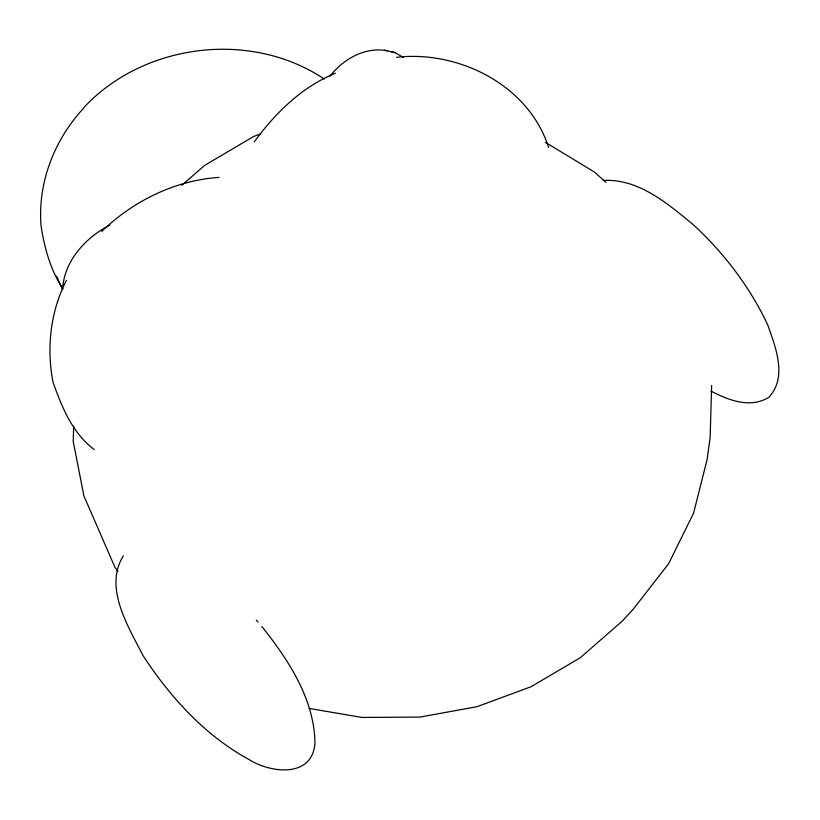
<?xml version="1.0" encoding="UTF-8"?>
<svg xmlns="http://www.w3.org/2000/svg" width="820" height="820" viewBox="0 0 820 820"><rect width="100%" height="100%" fill="white"/><g stroke="black" fill="none" stroke-linecap="round" stroke-linejoin="round"><path stroke-width="1.23" d="M73.667 426.246L73.226 441.426L83.906 495.926L114.974 567.378L117.967 571.478M711.637 385.451L710.151 437.306L707.086 459.61L693.556 513.217L668.566 563.791L633.081 609.393L622.226 621.16L580.201 657.784L531.196 686.658L477.086 706.676L419.953 717.08L361.999 717.449L309.212 708.439M62.791 286.846C65.293 259.673 86.407 237.021 109.931 225.1M66.44 280.389C50.44 311.262 46.34 348.172 53.023 382.161C61.807 407.058 72.375 433.103 94.156 449.493M254.302 141.839C275.356 112.893 301.914 86.93 335.462 73.185M123.389 555.868C103.443 587.376 128.381 626.787 142.987 655.508C170.181 697.246 204.969 735.489 249.085 759.597C270.825 773.219 312.461 778.293 314.982 742.981C314.214 698.886 288.435 659.977 261.918 626.562M329.999 76.117C343.293 59.112 365.166 46.504 387.194 50.789M181.855 185.269L204.774 165.302L253.78 136.427L260.842 133.814M101.731 231.414C133.25 200.982 175.06 180.349 219.001 177.397M603.418 180.451C638.831 178.504 668.228 204.026 693.904 225.254C724.429 253.616 750.126 287.308 767.807 325.13C775.658 347.342 787.61 377.333 768.852 397.269C750.546 408.749 728.273 400.221 710.93 391.048M396.583 57.308C458.985 50.143 529.023 85.413 548.59 147.508M391.57 51.844L394.953 52.634L403.43 57.4M384.59 50.184L394.953 52.634M545.433 142.321L594.715 172.231L606.021 182.45M324.341 79.099C251.545 30.248 145.693 42.886 85.239 106.046L83.22 108.619C54.243 140.056 37.751 182.481 41 225.397C44.362 247.701 50.43 269.975 62.996 288.927M256.342 620.186L257.941 622.011M56.611 276.268L62.269 288.968"/></g></svg>
